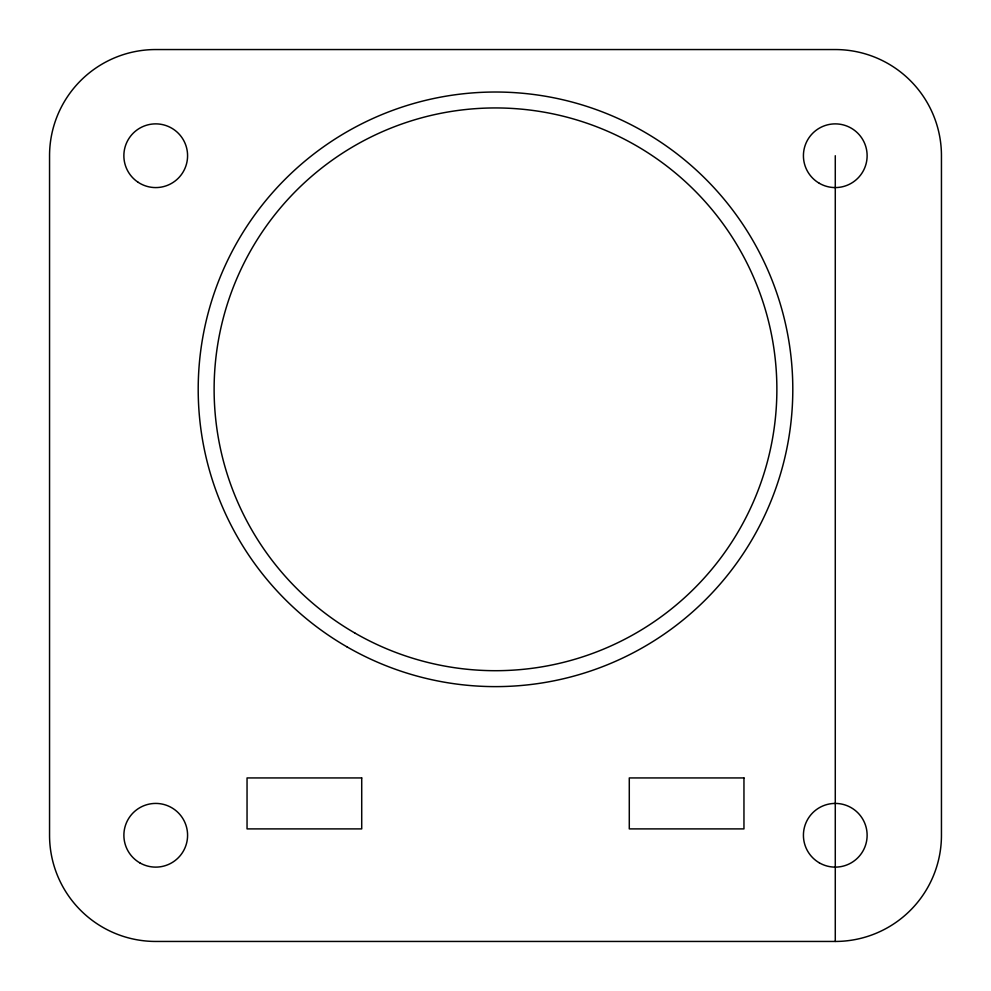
<?xml version="1.0" encoding="UTF-8"?>
<svg xmlns="http://www.w3.org/2000/svg" width="991" height="991" viewBox="0 0 991 991"><rect width="100%" height="100%" fill="white"/><g stroke="black" fill="none" stroke-linecap="round" stroke-linejoin="round"><path stroke-width="1.49" d="M835.277 941.45L155.723 941.45A106.173 106.173 0 0 1 49.55 835.277L49.55 155.723A106.173 106.173 0 0 1 155.723 49.55L835.277 49.55A106.173 106.173 0 0 1 941.45 155.723L941.45 835.277A106.173 106.173 0 0 1 835.277 941.45L835.277 155.723M361.715 777.935L247.044 777.935L247.044 828.897L361.715 828.897L361.715 777.935M743.956 777.935L629.285 777.935L629.285 828.897L743.956 828.897L743.956 777.935M346.85 646.789A297.3 297.3 0 0 0 792.8 389.327A297.3 297.3 0 0 0 346.85 131.853A297.3 297.3 0 0 0 346.85 646.789M819.346 862.851A31.848 31.848 0 0 0 867.125 835.277A31.848 31.848 0 0 0 819.346 807.69A31.848 31.848 0 0 0 819.346 862.851M139.805 862.851A31.848 31.848 0 0 0 187.584 835.277A31.848 31.848 0 0 0 139.805 807.69A31.848 31.848 0 0 0 139.805 862.851M819.346 183.31A31.848 31.848 0 0 0 867.125 155.723A31.848 31.848 0 0 0 819.346 128.149A31.848 31.848 0 0 0 819.346 183.31M137.873 182.109A31.848 31.848 0 0 0 187.497 158.003A31.848 31.848 0 0 0 141.812 127.071A31.848 31.848 0 0 0 137.873 182.109M354.815 633.001A281.37 281.37 0 0 0 776.87 389.327A281.37 281.37 0 0 0 354.815 145.64A281.37 281.37 0 0 0 354.815 633.001"/></g></svg>
